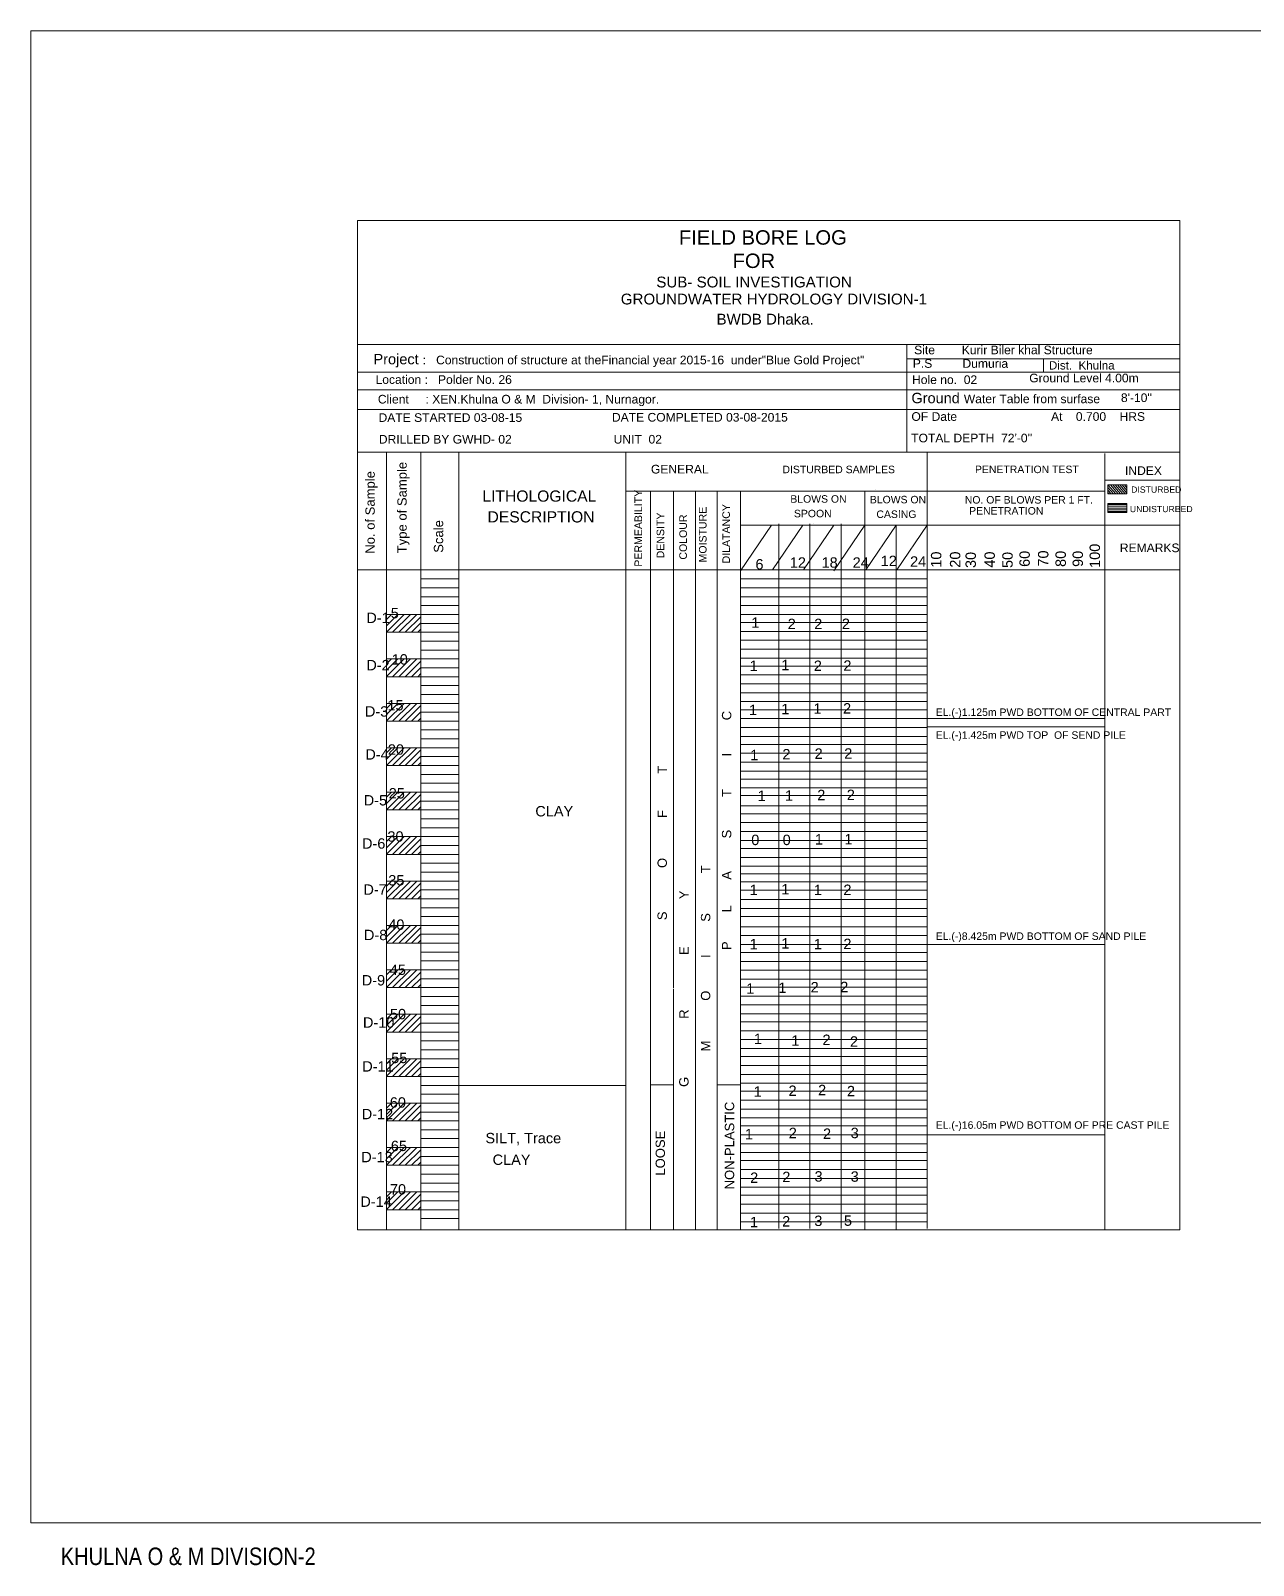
# Model space of a CAD drawing. Header units: feet. Extents: x 10083 to 81994, y 1397 to 4245.
# Drawn here: x 40812.9 to 41088.1, y 2034.4 to 2379.9 of the extents above; entities that cross this region are included whole.
import ezdxf

# ---------------------------------------------------------------- set-up
doc = ezdxf.new("R2010")
doc.units = ezdxf.units.FT
doc.header["$MEASUREMENT"] = 0
doc.layers.get('0').update_dxf_attribs({"linetype": 'CONTINUOUS'})
doc.layers.add('OTHER', color=7, linetype='CONTINUOUS')
doc.layers.add('Text', color=7, linetype='CONTINUOUS')
doc.layers.add('VER', color=15, linetype='CONTINUOUS', lineweight=13)
doc.layers.add('WALL', color=250, linetype='CONTINUOUS', lineweight=30)
doc.styles.add('ARIAL NARROW', font='ARIALN.TTF')
doc.styles.add('style1', font='arial.ttf')

msp = doc.modelspace()

# ---------------------------------------------------------------- linework, layer by layer
at = {"color": 1, "lineweight": 15, "ltscale": 0.5}
for p, q in [((40812.85, 2044.04), (40812.85, 2379.91)), ((41014.65, 2225.06), (41054.65, 2225.06)), ((41014.65, 2223.17), (41054.65, 2223.17)), ((41014.65, 2174.21), (41054.65, 2174.21)), ((40909.21, 2142.49), (40946.79, 2142.49)), ((40952.38, 2142.6), (40957.52, 2142.6)), ((40967.37, 2142.6), (40972.5, 2142.6)), ((41014.65, 2131.35), (41054.65, 2131.35))]:
    msp.add_line(p, q, dxfattribs=at)
msp.add_lwpolyline([(40812.85, 2379.91), (41305.62, 2379.91), (41305.62, 2044.04), (40812.85, 2044.04)], close=True, dxfattribs=at)
at = {"layer": 'OTHER', "lineweight": 15}
for p, q in [((41071.51, 2337.15), (41050.82, 2337.15)), ((41010.11, 2309.29), (41010.11, 2285.03)), ((41040.85, 2306.75), (41040.85, 2306.75)), ((41040.85, 2306.05), (41040.85, 2303.05)), ((41054.65, 2284.75), (41054.65, 2276.25)), ((41054.65, 2278.72), (41071.51, 2278.72)), ((41055.36, 2277.08), (41056.57, 2275.68)), ((41003.11, 2276.53), (41003.11, 2276.53)), ((41054.65, 2276.25), (41054.65, 2109.93)), ((41055.36, 2276.47), (41056.04, 2275.68)), ((41055.39, 2275.91), (41055.54, 2275.74)), ((40972.65, 2258.29), (40979.65, 2268.62)), ((40989.11, 2268.9), (40989.11, 2268.9)), ((40989.11, 2268.9), (40989.11, 2268.9)), ((40909.21, 2258.58), (40906.21, 2258.58))]:
    msp.add_line(p, q, dxfattribs=at)
at = {"layer": 'VER', "color": 4, "lineweight": 15}
for p, q in [((41050.82, 2337.15), (40886.41, 2337.15)), ((40886.41, 2309.29), (41071.51, 2309.29)), ((41010.11, 2309.29), (40999.28, 2309.29)), ((41010.11, 2306.05), (41071.51, 2306.05)), ((40886.41, 2303.05), (41071.51, 2303.05)), ((40886.41, 2299.04), (41071.51, 2299.04)), ((40886.41, 2294.63), (41071.51, 2294.63)), ((40886.41, 2285.03), (41071.51, 2285.03)), ((40892.96, 2285.03), (40892.96, 2109.93)), ((40900.68, 2285.03), (40900.68, 2109.93)), ((40909.21, 2285.03), (40909.21, 2109.93)), ((40909.21, 2285.03), (40909.21, 2109.93)), ((40946.79, 2285.03), (40946.79, 2109.93)), ((41014.65, 2285.05), (41014.65, 2110.23)), ((41055.36, 2277.69), (41057.09, 2275.68)), ((41055.36, 2277.69), (41057.09, 2275.68)), ((41055.36, 2277.69), (41057.09, 2275.68)), ((41055.89, 2277.69), (41057.62, 2275.68)), ((41056.42, 2277.69), (41058.15, 2275.68)), ((41056.94, 2277.69), (41058.68, 2275.68)), ((41057.47, 2277.69), (41059.21, 2275.68)), ((41058, 2277.69), (41059.64, 2275.79)), ((41058.53, 2277.69), (41059.64, 2276.4)), ((41059.06, 2277.69), (41059.64, 2277.02)), ((40946.79, 2276.25), (41054.65, 2276.25)), ((40952.38, 2276.25), (40952.38, 2109.93)), ((40957.52, 2276.25), (40957.52, 2164.36)), ((40962.52, 2276.25), (40962.52, 2109.93)), ((40967.37, 2276.3), (40967.37, 2109.98)), ((40972.65, 2276.25), (40972.65, 2109.93)), ((41000.65, 2276.25), (41000.65, 2256.49)), ((41059.6, 2273.24), (41055.32, 2273.24)), ((41059.6, 2272.84), (41055.32, 2272.84)), ((41059.6, 2272.44), (41055.32, 2272.44)), ((41059.6, 2272.04), (41055.32, 2272.04)), ((41059.6, 2271.64), (41055.32, 2271.64)), ((41071.51, 2268.62), (40972.65, 2268.62)), ((40979.85, 2258.58), (40986.65, 2268.62)), ((40981.26, 2268.92), (40981.26, 2110.23)), ((40986.85, 2258.58), (40993.65, 2268.62)), ((40988.26, 2268.92), (40988.26, 2110.23)), ((40993.65, 2258.29), (41000.65, 2268.62)), ((40995.26, 2268.92), (40995.26, 2110.23)), ((41000.85, 2258.58), (41007.65, 2268.62)), ((41007.65, 2268.62), (41007.65, 2256.49)), ((41007.85, 2258.58), (41014.65, 2268.62)), ((40886.41, 2258.58), (41071.51, 2258.58)), ((40900.68, 2256.49), (40909.21, 2256.49)), ((40952.38, 2258.29), (40952.38, 2109.93)), ((40962.52, 2258.29), (40962.52, 2109.93)), ((40972.65, 2256.49), (41014.65, 2256.49)), ((40982.11, 2258.58), (40985.04, 2258.58)), ((40982.11, 2258.58), (40983.29, 2258.58)), ((40988.26, 2256.79), (40988.26, 2110.23)), ((40995.26, 2256.79), (40995.26, 2110.23)), ((40996.11, 2258.58), (40996.11, 2258.58)), ((41000.65, 2256.49), (41000.65, 2109.93)), ((41007.65, 2256.49), (41007.65, 2109.93)), ((41010.11, 2258.58), (41010.11, 2258.58)), ((40900.68, 2254.49), (40909.21, 2254.49)), ((40900.68, 2252.49), (40909.21, 2252.49)), ((40972.65, 2254.49), (41014.65, 2254.49)), ((40972.65, 2252.49), (41014.65, 2252.49)), ((40900.68, 2250.49), (40909.21, 2250.49)), ((40972.65, 2250.49), (41014.65, 2250.49)), ((40972.65, 2250.49), (41014.65, 2250.49)), ((40892.96, 2248.49), (40909.21, 2248.49)), ((40895.5, 2248.49), (40892.96, 2245.94)), ((40894.09, 2248.49), (40892.96, 2247.36)), ((40896.92, 2248.49), (40892.96, 2244.53)), ((40898.33, 2248.49), (40894.33, 2244.49)), ((40899.75, 2248.49), (40895.74, 2244.49)), ((40900.68, 2248), (40897.16, 2244.49)), ((40900.68, 2246.58), (40898.57, 2244.49)), ((40900.68, 2248.49), (40909.21, 2248.49)), ((40900.68, 2246.49), (40909.21, 2246.49)), ((40972.65, 2248.49), (41014.65, 2248.49)), ((40972.65, 2246.68), (41014.65, 2246.68)), ((40972.65, 2246.68), (41014.65, 2246.68)), ((40892.96, 2244.49), (40909.21, 2244.49)), ((40900.68, 2245.17), (40899.99, 2244.49)), ((40900.68, 2242.49), (40909.21, 2242.49)), ((40972.65, 2244.68), (41014.65, 2244.68)), ((40972.65, 2244.68), (41014.65, 2244.68)), ((40972.65, 2244.68), (41014.65, 2244.68)), ((40972.65, 2242.68), (41014.65, 2242.68)), ((40972.65, 2242.68), (41014.65, 2242.68)), ((40972.65, 2242.68), (41014.65, 2242.68)), ((40900.68, 2240.49), (40909.21, 2240.49)), ((40900.68, 2240.49), (40909.21, 2240.49)), ((40972.65, 2240.68), (41014.65, 2240.68)), ((40972.65, 2238.68), (41014.65, 2238.68)), ((40892.96, 2238.49), (40909.21, 2238.49)), ((40895.5, 2238.49), (40892.96, 2235.94)), ((40894.09, 2238.49), (40892.96, 2237.36)), ((40896.92, 2238.49), (40892.96, 2234.53)), ((40898.33, 2238.49), (40894.33, 2234.49)), ((40899.75, 2238.49), (40895.74, 2234.49)), ((40900.68, 2238), (40897.16, 2234.49)), ((40900.68, 2236.58), (40898.57, 2234.49)), ((40900.68, 2236.49), (40909.21, 2236.49)), ((40972.65, 2236.87), (41014.65, 2236.87)), ((40972.65, 2236.87), (41014.65, 2236.87)), ((40892.96, 2234.49), (40909.21, 2234.49)), ((40900.68, 2235.17), (40899.99, 2234.49)), ((40900.68, 2232.49), (40909.21, 2232.49)), ((40900.68, 2232.49), (40909.21, 2232.49)), ((40972.65, 2234.87), (41014.65, 2234.87)), ((40972.65, 2234.87), (41014.65, 2234.87)), ((40972.65, 2234.87), (41014.65, 2234.87)), ((40972.65, 2232.87), (41014.65, 2232.87)), ((40892.96, 2228.49), (40909.21, 2228.49)), ((40895.5, 2228.49), (40892.96, 2225.94)), ((40894.09, 2228.49), (40892.96, 2227.36)), ((40896.92, 2228.49), (40892.96, 2224.53)), ((40898.33, 2228.49), (40894.33, 2224.49)), ((40899.75, 2228.49), (40895.74, 2224.49)), ((40900.68, 2230.49), (40909.21, 2230.49)), ((40972.65, 2230.87), (41014.65, 2230.87)), ((40972.65, 2228.87), (41014.65, 2228.87)), ((40900.68, 2228), (40897.16, 2224.49)), ((40900.68, 2226.58), (40898.57, 2224.49)), ((40900.68, 2225.17), (40899.99, 2224.49)), ((40900.68, 2226.49), (40909.21, 2226.49)), ((40972.65, 2227.06), (41014.65, 2227.06)), ((40972.65, 2227.06), (41014.65, 2227.06)), ((40972.65, 2225.06), (41014.65, 2225.06)), ((40892.96, 2224.49), (40909.21, 2224.49)), ((40900.68, 2224.49), (40909.21, 2224.49)), ((40900.68, 2222.49), (40909.21, 2222.49)), ((40972.65, 2223.06), (41014.65, 2223.06)), ((40892.96, 2218.49), (40909.21, 2218.49)), ((40895.5, 2218.49), (40892.96, 2215.94)), ((40894.09, 2218.49), (40892.96, 2217.36)), ((40896.92, 2218.49), (40892.96, 2214.53)), ((40898.33, 2218.49), (40894.33, 2214.49)), ((40899.75, 2218.49), (40895.74, 2214.49)), ((40900.68, 2218), (40897.16, 2214.49)), ((40900.68, 2220.49), (40909.21, 2220.49)), ((40972.65, 2221.06), (41014.65, 2221.06)), ((40972.65, 2219.25), (41014.65, 2219.25)), ((40972.65, 2219.25), (41014.65, 2219.25)), ((40892.96, 2214.49), (40909.21, 2214.49)), ((40900.68, 2216.58), (40898.57, 2214.49)), ((40900.68, 2215.17), (40899.99, 2214.49)), ((40900.68, 2216.49), (40909.21, 2216.49)), ((40900.68, 2216.49), (40909.21, 2216.49)), ((40972.65, 2217.25), (41014.65, 2217.25)), ((40972.65, 2215.25), (41014.65, 2215.25)), ((40900.68, 2212.49), (40909.21, 2212.49)), ((40972.65, 2213.25), (41014.65, 2213.25)), ((40972.65, 2211.44), (41014.65, 2211.44)), ((40972.65, 2211.44), (41014.65, 2211.44)), ((40892.96, 2208.49), (40909.21, 2208.49)), ((40895.5, 2208.49), (40892.96, 2205.94)), ((40894.09, 2208.49), (40892.96, 2207.36)), ((40896.92, 2208.49), (40892.96, 2204.53)), ((40898.33, 2208.49), (40894.33, 2204.49)), ((40899.75, 2208.49), (40895.74, 2204.49)), ((40900.68, 2208), (40897.16, 2204.49)), ((40900.68, 2210.49), (40909.21, 2210.49)), ((40900.68, 2208.49), (40909.21, 2208.49)), ((40972.65, 2209.44), (41014.65, 2209.44)), ((40972.65, 2207.75), (40975.7, 2207.75)), ((40972.65, 2207.75), (41014.65, 2207.75)), ((40892.96, 2204.49), (40909.21, 2204.49)), ((40900.68, 2206.58), (40898.57, 2204.49)), ((40900.68, 2205.17), (40899.99, 2204.49)), ((40900.68, 2206.49), (40909.21, 2206.49)), ((40972.65, 2205.44), (41014.65, 2205.44)), ((40900.68, 2202.49), (40909.21, 2202.49)), ((40972.65, 2203.63), (41014.65, 2203.63)), ((40972.65, 2203.63), (41014.65, 2203.63)), ((40972.65, 2201.63), (41014.65, 2201.63)), ((40892.96, 2198.49), (40909.21, 2198.49)), ((40895.5, 2198.49), (40892.96, 2195.94)), ((40894.09, 2198.49), (40892.96, 2197.36)), ((40896.92, 2198.49), (40892.96, 2194.53)), ((40898.33, 2198.49), (40894.33, 2194.49)), ((40899.75, 2198.49), (40895.74, 2194.49)), ((40900.68, 2198), (40897.16, 2194.49)), ((40900.68, 2200.49), (40909.21, 2200.49)), ((40900.68, 2200.49), (40909.21, 2200.49)), ((40972.65, 2199.63), (41014.65, 2199.63)), ((40972.65, 2197.63), (41014.65, 2197.63)), ((40892.96, 2194.49), (40909.21, 2194.49)), ((40900.68, 2196.58), (40898.57, 2194.49)), ((40900.68, 2195.17), (40899.99, 2194.49)), ((40900.68, 2196.49), (40909.21, 2196.49)), ((40972.65, 2195.82), (41014.65, 2195.82)), ((40972.65, 2195.82), (41014.65, 2195.82)), ((40972.65, 2195.82), (41014.65, 2195.82)), ((40972.65, 2193.82), (41014.65, 2193.82)), ((40972.65, 2193.82), (41014.65, 2193.82)), ((40900.68, 2192.49), (40909.21, 2192.49)), ((40900.68, 2192.49), (40909.21, 2192.49)), ((40900.68, 2190.49), (40909.21, 2190.49)), ((40972.65, 2191.82), (41014.65, 2191.82)), ((40972.65, 2191.82), (41014.65, 2191.82)), ((40892.96, 2188.49), (40909.21, 2188.49)), ((40895.5, 2188.49), (40892.96, 2185.94)), ((40894.09, 2188.49), (40892.96, 2187.36)), ((40896.92, 2188.49), (40892.96, 2184.53)), ((40898.33, 2188.49), (40894.33, 2184.49)), ((40899.75, 2188.49), (40895.74, 2184.49)), ((40900.68, 2188), (40897.16, 2184.49)), ((40972.65, 2190.11), (41014.65, 2190.11)), ((40972.65, 2190.11), (41014.65, 2190.11)), ((40972.65, 2188.3), (41014.65, 2188.3)), ((40972.65, 2188.3), (41014.65, 2188.3)), ((40892.96, 2184.49), (40909.21, 2184.49)), ((40900.68, 2186.58), (40898.57, 2184.49)), ((40900.68, 2185.17), (40899.99, 2184.49)), ((40900.68, 2186.49), (40909.21, 2186.49)), ((40900.68, 2184.49), (40909.21, 2184.49)), ((40972.65, 2186.4), (41014.65, 2186.4)), ((40972.65, 2184.3), (41014.65, 2184.3)), ((40900.68, 2182.49), (40909.21, 2182.49)), ((40900.68, 2180.49), (40909.21, 2180.49)), ((40972.65, 2182.3), (41014.65, 2182.3)), ((40972.65, 2180.49), (41014.65, 2180.49)), ((40972.65, 2180.49), (41014.65, 2180.49)), ((40892.96, 2178.49), (40909.21, 2178.49)), ((40895.5, 2178.49), (40892.96, 2175.94)), ((40894.09, 2178.49), (40892.96, 2177.36)), ((40896.92, 2178.49), (40892.96, 2174.53)), ((40898.33, 2178.49), (40894.33, 2174.49)), ((40899.75, 2178.49), (40895.74, 2174.49)), ((40900.68, 2178), (40897.16, 2174.49)), ((40900.68, 2176.58), (40898.57, 2174.49)), ((40900.68, 2176.49), (40909.21, 2176.49)), ((40900.68, 2176.49), (40909.21, 2176.49)), ((40972.65, 2178.21), (41014.65, 2178.21)), ((40892.96, 2174.49), (40909.21, 2174.49)), ((40900.68, 2175.17), (40899.99, 2174.49)), ((40972.65, 2176.21), (41014.65, 2176.21)), ((40972.65, 2174.21), (41014.65, 2174.21)), ((40900.68, 2172.49), (40909.21, 2172.49)), ((40900.68, 2170.49), (40909.21, 2170.49)), ((40972.65, 2172.4), (41014.65, 2172.4)), ((40972.65, 2172.4), (41014.65, 2172.4)), ((40972.65, 2170.4), (41014.65, 2170.4)), ((40892.96, 2168.49), (40909.21, 2168.49)), ((40895.5, 2168.49), (40892.96, 2165.94)), ((40894.09, 2168.49), (40892.96, 2167.36)), ((40896.92, 2168.49), (40892.96, 2164.53)), ((40898.33, 2168.49), (40894.33, 2164.49)), ((40899.75, 2168.49), (40895.74, 2164.49)), ((40900.68, 2168), (40897.16, 2164.49)), ((40900.68, 2166.58), (40898.57, 2164.49)), ((40900.68, 2168.49), (40909.21, 2168.49)), ((40900.68, 2166.49), (40909.21, 2166.49)), ((40972.65, 2168.4), (41014.65, 2168.4)), ((40972.65, 2166.4), (41014.65, 2166.4)), ((40892.96, 2164.49), (40909.21, 2164.49)), ((40900.68, 2165.17), (40899.99, 2164.49)), ((40957.52, 2164.16), (40957.52, 2109.93)), ((40972.65, 2164.59), (41014.65, 2164.59)), ((40972.65, 2164.59), (41014.65, 2164.59)), ((40972.65, 2164.59), (41014.65, 2164.59)), ((40900.68, 2162.49), (40909.21, 2162.49)), ((40900.68, 2160.49), (40909.21, 2160.49)), ((40900.68, 2160.49), (40909.21, 2160.49)), ((40972.65, 2162.59), (41014.65, 2162.59)), ((40972.65, 2162.59), (41014.65, 2162.59)), ((40972.65, 2160.59), (41014.65, 2160.59)), ((40972.65, 2160.59), (41014.65, 2160.59)), ((40892.96, 2158.49), (40909.21, 2158.49)), ((40895.5, 2158.49), (40892.96, 2155.94)), ((40894.09, 2158.49), (40892.96, 2157.36)), ((40896.92, 2158.49), (40892.96, 2154.53)), ((40898.33, 2158.49), (40894.33, 2154.49)), ((40899.75, 2158.49), (40895.74, 2154.49)), ((40900.68, 2158), (40897.16, 2154.49)), ((40900.68, 2156.58), (40898.57, 2154.49)), ((40900.68, 2156.49), (40909.21, 2156.49)), ((40972.65, 2158.59), (41014.65, 2158.59)), ((40972.65, 2158.59), (41014.65, 2158.59)), ((40972.65, 2156.78), (41014.65, 2156.78)), ((40972.65, 2156.78), (41014.65, 2156.78)), ((40892.96, 2154.49), (40909.21, 2154.49)), ((40900.68, 2152.49), (40909.21, 2152.49)), ((40900.68, 2152.49), (40909.21, 2152.49)), ((40972.65, 2154.78), (41014.65, 2154.78)), ((40972.65, 2152.78), (41014.65, 2152.78)), ((40900.68, 2150.49), (40909.21, 2150.49)), ((40972.65, 2150.78), (41014.65, 2150.78)), ((40972.65, 2148.97), (41014.65, 2148.97)), ((40972.65, 2148.97), (41014.65, 2148.97)), ((40892.96, 2148.49), (40909.21, 2148.49)), ((40895.5, 2148.49), (40892.96, 2145.94)), ((40894.09, 2148.49), (40892.96, 2147.36)), ((40896.92, 2148.49), (40892.96, 2144.53)), ((40898.33, 2148.49), (40894.33, 2144.49)), ((40899.75, 2148.49), (40895.74, 2144.49)), ((40900.68, 2148), (40897.16, 2144.49)), ((40900.68, 2146.58), (40898.57, 2144.49)), ((40900.68, 2146.49), (40909.21, 2146.49)), ((40972.65, 2146.97), (41014.65, 2146.97)), ((40892.96, 2144.49), (40909.21, 2144.49)), ((40900.68, 2145.17), (40899.99, 2144.49)), ((40900.68, 2144.49), (40909.21, 2144.49)), ((40900.68, 2142.49), (40909.21, 2142.49)), ((40972.65, 2144.97), (41014.65, 2144.97)), ((40972.65, 2142.97), (41014.65, 2142.97)), ((40892.96, 2138.49), (40909.21, 2138.49)), ((40895.5, 2138.49), (40892.96, 2135.94)), ((40894.09, 2138.49), (40892.96, 2137.36)), ((40896.92, 2138.49), (40892.96, 2134.53)), ((40898.33, 2138.49), (40894.33, 2134.49)), ((40899.75, 2138.49), (40895.74, 2134.49)), ((40900.68, 2140.49), (40909.21, 2140.49)), ((40972.65, 2141.16), (41014.65, 2141.16)), ((40972.65, 2141.16), (41014.65, 2141.16)), ((40972.65, 2139.16), (41014.65, 2139.16)), ((40900.68, 2138), (40897.16, 2134.49)), ((40900.68, 2136.58), (40898.57, 2134.49)), ((40900.68, 2135.17), (40899.99, 2134.49)), ((40900.68, 2136.49), (40909.21, 2136.49)), ((40900.68, 2136.49), (40909.21, 2136.49)), ((40972.65, 2137.16), (41014.65, 2137.16)), ((40972.65, 2135.16), (41014.65, 2135.16)), ((40892.96, 2134.49), (40909.21, 2134.49)), ((40900.68, 2132.49), (40909.21, 2132.49)), ((40972.65, 2133.35), (41014.65, 2133.35)), ((40972.65, 2133.35), (41014.65, 2133.35)), ((40972.65, 2133.35), (41014.65, 2133.35)), ((40892.96, 2128.49), (40909.21, 2128.49)), ((40895.5, 2128.49), (40892.96, 2125.94)), ((40894.09, 2128.49), (40892.96, 2127.36)), ((40896.92, 2128.49), (40892.96, 2124.53)), ((40898.33, 2128.49), (40894.33, 2124.49)), ((40899.75, 2128.49), (40895.74, 2124.49)), ((40900.68, 2130.49), (40909.21, 2130.49)), ((40900.68, 2128.49), (40909.21, 2128.49)), ((40972.65, 2131.35), (41014.65, 2131.35)), ((40972.65, 2131.35), (41014.65, 2131.35)), ((40972.65, 2129.35), (41014.65, 2129.35)), ((40972.65, 2129.35), (41014.65, 2129.35)), ((40900.68, 2128), (40897.16, 2124.49)), ((40900.68, 2126.58), (40898.57, 2124.49)), ((40900.68, 2125.17), (40899.99, 2124.49)), ((40900.68, 2126.49), (40909.21, 2126.49)), ((40972.65, 2127.35), (41014.65, 2127.35)), ((40972.65, 2127.35), (41014.65, 2127.35)), ((40972.65, 2125.55), (41014.65, 2125.55)), ((40972.65, 2125.55), (41014.65, 2125.55)), ((40972.65, 2125.55), (41014.65, 2125.55)), ((40892.96, 2124.49), (40909.21, 2124.49)), ((40900.68, 2122.49), (40909.21, 2122.49)), ((40972.65, 2123.55), (41014.65, 2123.55)), ((40972.65, 2123.55), (41014.65, 2123.55)), ((40972.65, 2121.55), (41014.65, 2121.55)), ((40972.65, 2121.55), (41014.65, 2121.55)), ((40892.96, 2118.49), (40909.21, 2118.49)), ((40895.5, 2118.49), (40892.96, 2115.94)), ((40894.09, 2118.49), (40892.96, 2117.36)), ((40896.92, 2118.49), (40892.96, 2114.53)), ((40898.33, 2118.49), (40894.33, 2114.49)), ((40899.75, 2118.49), (40895.74, 2114.49)), ((40900.68, 2118), (40897.16, 2114.49)), ((40900.68, 2120.49), (40909.21, 2120.49)), ((40900.68, 2120.49), (40909.21, 2120.49)), ((40972.65, 2119.55), (41014.65, 2119.55)), ((40972.65, 2119.55), (41014.65, 2119.55)), ((40972.65, 2117.74), (41014.65, 2117.74)), ((40972.65, 2117.74), (41014.65, 2117.74)), ((40892.96, 2114.49), (40909.21, 2114.49)), ((40900.68, 2116.58), (40898.57, 2114.49)), ((40900.68, 2115.17), (40899.99, 2114.49)), ((40900.68, 2116.49), (40909.21, 2116.49)), ((40972.65, 2115.74), (41014.65, 2115.74)), ((40900.68, 2112.49), (40909.21, 2112.49)), ((40900.68, 2112.49), (40909.21, 2112.49)), ((40972.65, 2113.74), (41014.65, 2113.74)), ((40972.65, 2111.74), (41014.65, 2111.74)), ((40886.41, 2109.93), (41071.51, 2109.93)), ((40972.65, 2109.93), (41007.65, 2109.93))]:
    msp.add_line(p, q, dxfattribs=at)
for points in [[(40886.41, 2109.93), (40886.41, 2337.15)], [(41071.51, 2337.15), (41071.51, 2109.93)]]:
    msp.add_lwpolyline(points, dxfattribs=at)
for points in [[(41055.36, 2277.69), (41059.64, 2277.69), (41059.64, 2275.68), (41055.36, 2275.68)], [(41055.32, 2273.45), (41059.6, 2273.45), (41059.6, 2271.43), (41055.32, 2271.43)], [(40892.96, 2248.49), (40900.68, 2248.49), (40900.68, 2244.49), (40892.96, 2244.49)], [(40892.96, 2238.49), (40900.68, 2238.49), (40900.68, 2234.49), (40892.96, 2234.49)], [(40892.96, 2228.49), (40900.68, 2228.49), (40900.68, 2224.49), (40892.96, 2224.49)], [(40892.96, 2218.49), (40900.68, 2218.49), (40900.68, 2214.49), (40892.96, 2214.49)], [(40892.96, 2208.49), (40900.68, 2208.49), (40900.68, 2204.49), (40892.96, 2204.49)], [(40892.96, 2198.49), (40900.68, 2198.49), (40900.68, 2194.49), (40892.96, 2194.49)], [(40892.96, 2188.49), (40900.68, 2188.49), (40900.68, 2184.49), (40892.96, 2184.49)], [(40892.96, 2178.49), (40900.68, 2178.49), (40900.68, 2174.49), (40892.96, 2174.49)], [(40892.96, 2168.49), (40900.68, 2168.49), (40900.68, 2164.49), (40892.96, 2164.49)], [(40892.96, 2158.49), (40900.68, 2158.49), (40900.68, 2154.49), (40892.96, 2154.49)], [(40892.96, 2148.49), (40900.68, 2148.49), (40900.68, 2144.49), (40892.96, 2144.49)], [(40892.96, 2138.49), (40900.68, 2138.49), (40900.68, 2134.49), (40892.96, 2134.49)], [(40892.96, 2128.49), (40900.68, 2128.49), (40900.68, 2124.49), (40892.96, 2124.49)], [(40892.96, 2118.49), (40900.68, 2118.49), (40900.68, 2114.49), (40892.96, 2114.49)]]:
    msp.add_lwpolyline(points, close=True, dxfattribs=at)

# ---------------------------------------------------------------- texts
at = {"layer": 'Text', "style": 'ARIAL NARROW'}
msp.add_text('KHULNA O & M DIVISION-2', height=3.9375, dxfattribs=at).set_placement((40819.63, 2034.5))
at = {"layer": 'VER', "color": 4, "lineweight": 15, "style": 'style1'}
msp.add_text('Dist.  Khulna', height=1.8687, dxfattribs=at).set_placement((41042.06, 2303.64))
at = {"layer": 'VER', "color": 4, "lineweight": 15, "attachment_point": 1, "style": 'style1'}
for s, insert, char_height, width in [(' {\\H0.8333x;Site        Kurir Biler khal Structure}', (41010.82, 2309.02), 2.3359, 100.58), (' {\\H0.8333x;P.S         Dumuria}', (41010.52, 2305.97), 2.3359, 100.58), (' {\\H0.8333x;Hole no.  02}', (41010.35, 2302.32), 2.3359, 100.58), (' {\\H0.8333x;       Ground Level 4.00m}', (41031.44, 2302.7), 2.3359, 100.58), (' Ground {\\H0.8333x;Water Table from surfase }', (41010.21, 2298.39), 2.3359, 100.58), (" {\\H0.8333x;8'-10''}", (41057.37, 2298.26), 2.3359, 100.58), (' {\\H0.8333x;OF Date                            At    0.700    HRS        }', (41010.21, 2294.03), 2.3359, 100.58), (" {\\H0.8333x;TOTAL DEPTH  72'-0''}", (41010.15, 2289.19), 2.3359, 100.58), ('DISTURBED', (41060.57, 2277.31), 1.402, 60.348), ('UNDISTURBED', (41060.28, 2272.93), 1.4016, 60.348), ('\\P6', (40976, 2264.86), 2.34, 100.58), ('12', (40983.74, 2261.36), 2.336, 100.58), ('18', (40990.89, 2261.36), 2.336, 100.58), ('24', (40997.89, 2261.36), 2.336, 100.58), ('12', (41004.2, 2261.72), 2.336, 100.58), ('24', (41010.81, 2261.59), 2.336, 100.58), ('\\P5', (40893.91, 2253.88), 2.34, 100.58), ('\\PD-1', (40888.41, 2252.8), 2.336, 100.58), ('1', (40975.07, 2247.83), 2.34, 100.58), ('2', (40983.26, 2247.53), 2.34, 100.58), ('2', (40989.23, 2247.53), 2.34, 100.58), ('2', (40995.46, 2247.57), 2.34, 100.58), ('\\P10', (40894.11, 2243.45), 2.336, 100.58), ('\\PD-2', (40888.41, 2242.15), 2.336, 100.58), ('1', (40974.68, 2238.11), 2.34, 100.58), ('1', (40981.84, 2238.29), 2.34, 100.58), ('2', (40989.14, 2238.12), 2.34, 100.58), ('2', (40995.8, 2238.16), 2.34, 100.58), ('\\P15', (40893.16, 2233.12), 2.336, 100.58), ('1', (40981.81, 2228.37), 2.34, 100.58), ('1', (40989.06, 2228.49), 2.34, 100.58), ('2', (40995.72, 2228.53), 2.34, 100.58), ('\\PD-3', (40888.09, 2231.73), 2.336, 100.58), ('1', (40974.56, 2228.19), 2.34, 100.58), ('\\PD-4', (40888.19, 2222.05), 2.336, 100.58), ('\\P20', (40893.25, 2223.16), 2.336, 100.58), ('1', (40974.82, 2218.03), 2.34, 100.58), ('2', (40982.07, 2218.2), 2.34, 100.58), ('2', (40989.32, 2218.33), 2.34, 100.58), ('2', (40995.98, 2218.37), 2.34, 100.58), ('\\PD-5', (40887.82, 2211.73), 2.336, 100.58), ('\\P25', (40893.45, 2213.3), 2.336, 100.58), ('1', (40976.48, 2208.85), 2.34, 100.58), ('1', (40982.66, 2208.9), 2.34, 100.58), ('2', (40989.91, 2209.02), 2.34, 100.58), ('2', (40996.57, 2209.06), 2.34, 100.58), ('\\PD-6', (40887.44, 2202), 2.336, 100.58), ('\\P30', (40893.16, 2203.58), 2.336, 100.58), ('0', (40975.06, 2198.92), 2.34, 100.58), ('0', (40982.13, 2198.92), 2.34, 100.58), ('1', (40989.38, 2199.04), 2.34, 100.58), ('1', (40996.04, 2199.08), 2.34, 100.58), ('\\PD-7', (40887.76, 2191.63), 2.336, 100.58), ('\\P35', (40893.35, 2193.72), 2.336, 100.58), ('1', (40974.68, 2187.65), 2.34, 100.58), ('1', (40981.84, 2187.82), 2.34, 100.58), ('1', (40989.14, 2187.65), 2.34, 100.58), ('2', (40995.8, 2187.69), 2.34, 100.58), ('\\PD-8', (40887.87, 2181.41), 2.336, 100.58), ('\\P40', (40893.35, 2183.73), 2.336, 100.58), ('1', (40974.68, 2175.45), 2.34, 100.58), ('1', (40981.84, 2175.63), 2.34, 100.58), ('1', (40989.14, 2175.46), 2.34, 100.58), ('2', (40995.8, 2175.5), 2.34, 100.58), ('\\P45', (40893.69, 2173.58), 2.336, 100.58), ('\\PD-9', (40887.38, 2171.21), 2.336, 100.58), ('1', (40973.92, 2165.46), 2.34, 100.58), ('1', (40981.17, 2165.64), 2.34, 100.58), ('2', (40988.42, 2165.76), 2.34, 100.58), ('2', (40995.08, 2165.8), 2.34, 100.58), ('\\P50', (40893.73, 2163.59), 2.336, 100.58), ('\\PD-10', (40887.65, 2161.7), 2.336, 100.58), ('1', (40975.65, 2154.14), 2.34, 100.58), ('1', (40984.07, 2153.74), 2.34, 100.58), ('2', (40991.09, 2153.92), 2.34, 100.58), ('2', (40997.29, 2153.54), 2.34, 100.58), ('\\P55', (40894.01, 2153.72), 2.336, 100.58), ('\\PD-11', (40887.49, 2151.82), 2.336, 100.58), ('1', (40975.6, 2142.27), 2.34, 100.58), ('2', (40983.44, 2142.45), 2.34, 100.58), ('2', (40990.1, 2142.61), 2.34, 100.58), ('2', (40996.6, 2142.37), 2.34, 100.58), ('\\P60', (40893.69, 2143.7), 2.336, 100.58), ('\\PD-12', (40887.38, 2141.09), 2.336, 100.58), ('1', (40973.62, 2132.68), 2.34, 100.58), ('2', (40983.5, 2132.94), 2.34, 100.58), ('2', (40991.21, 2132.78), 2.34, 100.58), ('3', (40997.45, 2132.94), 2.34, 100.58), ('3', (40997.45, 2132.94), 2.34, 100.58), ('\\P65', (40893.93, 2133.92), 2.336, 100.58), ('\\PD-13', (40887.27, 2131.41), 2.336, 100.58), ('2', (40974.8, 2122.87), 2.34, 100.58), ('2', (40982.05, 2123.04), 2.34, 100.58), ('3', (40989.3, 2123.16), 2.34, 100.58), ('3', (40997.45, 2123.13), 2.34, 100.58), ('\\P70', (40893.72, 2124.14), 2.336, 100.58), ('\\PD-14', (40887.06, 2121.37), 2.336, 100.58), ('1', (40974.76, 2112.88), 2.34, 100.58), ('2', (40982.01, 2113.05), 2.34, 100.58), ('3', (40989.26, 2113.17), 2.34, 100.58), ('5', (40995.92, 2113.21), 2.34, 100.58)]:
    msp.add_mtext(s, dxfattribs=dict(at, insert=insert, char_height=char_height, width=width))
at = {"layer": 'VER', "color": 4, "lineweight": 15, "char_height": 2.336, "width": 100.58, "attachment_point": 1, "rotation": 90, "style": 'style1'}
for s, insert in [('100', (41051.22, 2258.98)), ('10', (41015.51, 2259.03)), ('20', (41019.78, 2259.03)), ('30', (41023.29, 2258.95)), ('40', (41027.56, 2259.03)), ('50', (41031.57, 2258.95)), ('60', (41035.42, 2259.2)), ('70', (41039.61, 2259.28)), ('80', (41043.54, 2259.2)), ('90', (41047.39, 2259.2))]:
    msp.add_mtext(s, dxfattribs=dict(at, insert=insert))
at = {"layer": 'WALL', "color": 6, "attachment_point": 1, "style": 'style1'}
for s, insert, char_height, width in [('FIELD BORE LOG', (40958.78, 2334.99), 3.2443, 139.6944), ('FOR ', (40970.86, 2329.74), 3.244, 139.6944), ('SUB- SOIL INVESTIGATION', (40953.69, 2324.55), 2.4333, 104.7708), ('GROUNDWATER HYDROLOGY DIVISION-1', (40945.69, 2320.72), 2.4333, 104.7708), ('BWDB Dhaka.', (40967.24, 2316.19), 2.4333, 104.7708), ('  Project {\\H0.8333x;:   Construction of structure at theFinancial year 2015-16  under"Blue Gold Project" }', (40888.22, 2307.15), 2.33592, 130.5752), (' {\\H0.8333x;Location :   Polder No. 26}', (40889.58, 2302.35), 2.3359, 100.58), ('\\pt56.06; {\\H0.8333x;Client     : XEN.Khulna O & M  Division- 1, Nurnagor.}', (40890.1, 2297.93), 2.3359, 100.58), ('\\pt56.06; {\\H0.8333x;DATE STARTED 03-08-15}', (40890.25, 2293.79), 2.3359, 100.58), ('\\pt56.06; {\\H0.8333x;DATE COMPLETED 03-08-2015}', (40942.79, 2293.86), 2.3359, 100.58), ('\\pt56.06; {\\H0.8333x;DRILLED BY GWHD- 02}', (40890.32, 2288.91), 2.3359, 100.58), ('\\pt56.06; {\\H0.8333x;UNIT  02}', (40943.17, 2288.91), 2.3359, 100.58), ('\\pt56.06; {\\H0.8333x;GENERAL}', (40951.57, 2282.18), 2.3359, 100.58), ('\\PDISTURBED SAMPLES', (40982.08, 2284.78), 1.6819, 72.4176), ('\\P\\P\\PPENETRATION TEST', (41025.42, 2290.41), 1.6819, 72.4176), ('\\pt56.06; {\\H0.8333x;INDEX}', (41058.29, 2281.85), 2.3359, 100.58), ('LITHOLOGICAL', (40914.53, 2276.41), 2.5228, 108.6264), (' BLOWS ON', (40983.2, 2275.34), 1.682, 72.4176), (' BLOWS ON', (41001.1, 2275.2), 1.682, 72.4176), ('\\PNO. OF BLOWS PER 1 FT.', (41023.13, 2277.95), 1.6819, 72.4176), (' DESCRIPTION', (40914.71, 2271.73), 2.5228, 108.6264), ('SPOON', (40984.67, 2272.06), 1.682, 72.4176), (' CASING', (41002.58, 2271.91), 1.682, 72.4176), ('\\P\\P\\P.', (41008.14, 2281.8), 1.68, 72.4176), ('\\P\\P\\PPENETRATION  ', (41024.11, 2281.08), 1.6819, 72.4176), ('\\pt56.06; {\\H0.8333x;REMARKS}', (41057.12, 2264.47), 2.3359, 100.58), ('\\P\\P\\PEL.(-)1.125m PWD BOTTOM OF CENTRAL PART', (41016.58, 2235.75), 1.6819, 72.4176), ('\\P\\P\\PEL.(-)1.425m PWD TOP  OF SEND PILE', (41016.58, 2230.6), 1.6819, 72.4176), (' CLAY  ', (40925.55, 2205.37), 2.336, 100.58), ('\\P\\P\\PEL.(-)8.425m PWD BOTTOM OF SAND PILE', (41016.58, 2185.33), 1.6819, 72.4176), (' SILT, Trace ', (40914.32, 2131.79), 2.3359, 100.58), ('\\P\\P\\PEL.(-)16.05m PWD BOTTOM OF PRE CAST PILE', (41016.58, 2142.81), 1.6819, 72.4176), (' CLAY  ', (40915.93, 2126.92), 2.336, 100.58)]:
    msp.add_mtext(s, dxfattribs=dict(at, insert=insert, char_height=char_height, width=width))
at = {"layer": 'WALL', "color": 6, "attachment_point": 1, "rotation": 90, "style": 'style1'}
for s, insert, char_height, width in [('No. of Sample', (40888.2, 2262.17), 2.1023, 90.522), ('Type of Sample', (40895.39, 2262.28), 2.1023, 90.522), ('PERMEABILITY', (40948.77, 2259.25), 1.7029, 73.3228), ('DILATANCY', (40968.55, 2259.99), 1.703, 73.3228), ('DENSITY', (40953.76, 2261.13), 1.703, 73.3228), ('COLOUR', (40958.87, 2260.84), 1.703, 73.3228), ('MOISTURE', (40963.29, 2260.2), 1.703, 73.3228), ('Scale', (40903.61, 2262.39), 2.102, 90.522), (' P        L       A         S         T         I         C', (40968.46, 2172.13), 2.1023, 90.522), ('S            O           F          T', (40953.96, 2179.67), 2.1023, 90.522), ('M           O         I         S           T', (40963.73, 2150.11), 2.1023, 90.522), ('G                R               E             Y', (40958.84, 2142.13), 2.1023, 90.522), ('NON-PLASTIC', (40969.11, 2119.07), 2.1023, 90.522), ('LOOSE', (40953.53, 2122.17), 2.102, 90.522)]:
    msp.add_mtext(s, dxfattribs=dict(at, insert=insert, char_height=char_height, width=width))

doc.saveas('drawing.dxf')
